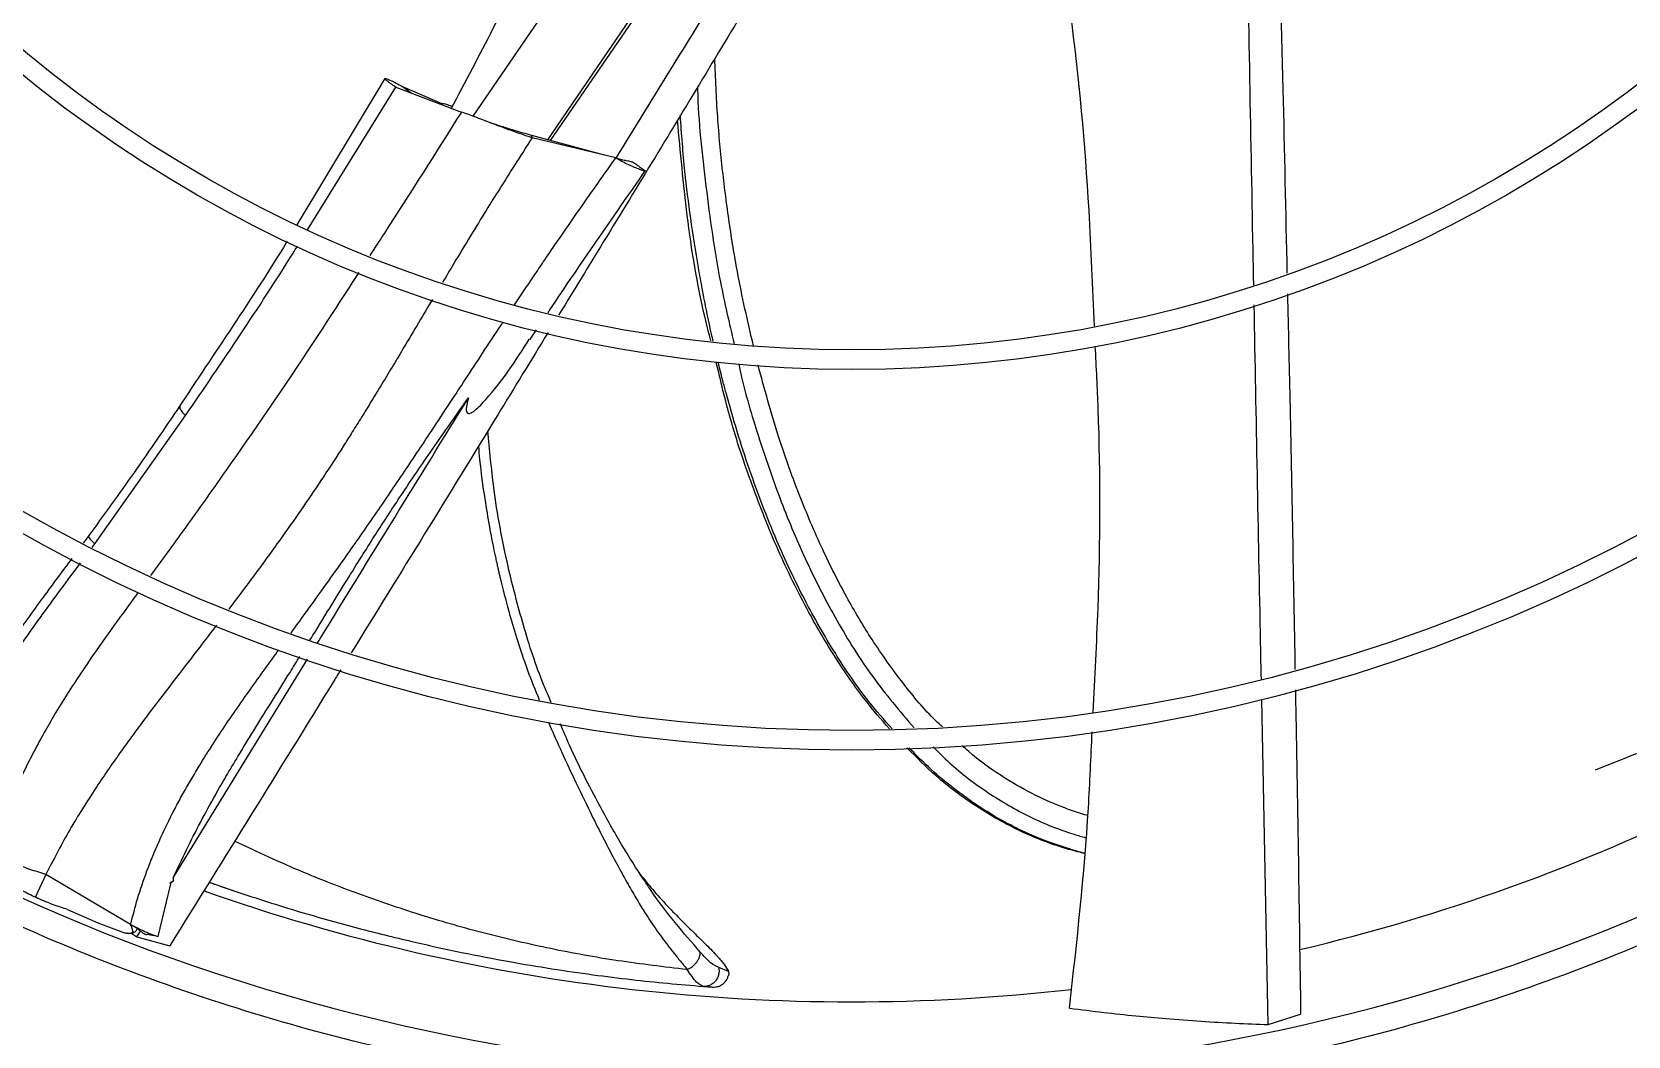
# Model space of a CAD drawing. Header units: inches. Extents: x 1229 to 1453, y -1023 to -720.
# Drawn here: x 1257.53 to 1265.6, y -815.28 to -810.2 of the extents above; entities that cross this region are included whole.
import ezdxf

# ---------------------------------------------------------------- set-up
doc = ezdxf.new("R2010")
doc.units = ezdxf.units.IN
doc.header["$MEASUREMENT"] = 0

msp = doc.modelspace()

# ---------------------------------------------------------------- linework, layer by layer
at = {"color": 18, "linetype": 'Continuous', "lineweight": 25, "true_color": 0x000000}
for p, q in [((1260.2992, -809.8403), (1259.7587, -810.6291)), ((1260.6066, -810.0606), (1260.1354, -810.7483)), ((1260.1513, -810.7526), (1260.6239, -810.0629)), ((1259.3136, -810.4393), (1258.8699, -811.1777)), ((1258.9229, -811.2034), (1259.3698, -810.4828)), ((1259.3698, -810.4828), (1259.7007, -810.6081)), ((1259.4037, -810.4793), (1259.4513, -810.5154)), ((1259.4037, -810.4793), (1259.605, -810.5662)), ((1259.8963, -810.679), (1259.8239, -810.6537)), ((1260.0584, -810.7388), (1260.0562, -810.7268)), ((1260.4249, -810.8268), (1260.0562, -810.7268)), ((1260.4808, -810.8403), (1260.0584, -810.7388)), ((1260.6008, -810.8849), (1260.6257, -810.9012)), ((1260.0472, -811.7587), (1260.0807, -811.7085)), ((1257.8483, -812.7893), (1258.3067, -812.142)), ((1257.819, -812.7463), (1257.7896, -812.786)), ((1257.8347, -812.8076), (1257.8483, -812.7893)), ((1258.2446, -814.4763), (1258.9236, -813.3722)), ((1263.7783, -815.2184), (1263.7457, -813.5758)), ((1257.6008, -814.4602), (1257.5473, -814.5764)), ((1258.0293, -814.7124), (1257.6008, -814.4602)), ((1260.6196, -814.4803), (1260.5899, -814.4348)), ((1258.1681, -814.7736), (1258.2318, -814.5075)), ((1258.4259, -814.4993), (1258.561, -814.5462)), ((1257.7107, -814.6366), (1257.8641, -814.7038)), ((1257.8641, -814.7038), (1257.999, -814.754)), ((1258.009, -814.7566), (1258.016, -814.7577)), ((1258.0357, -814.7578), (1258.0608, -814.7755)), ((1258.0476, -814.7528), (1258.0406, -814.7508)), ((1258.0608, -814.7755), (1258.0791, -814.7457)), ((1258.0608, -814.7755), (1258.2272, -814.8199)), ((1258.1681, -814.7736), (1258.1115, -814.764)), ((1261.05, -814.9503), (1261.0016, -814.9306)), ((1260.9131, -815.0232), (1260.9394, -815.0248)), ((1263.7783, -815.2184), (1263.9423, -815.1659))]:
    msp.add_line(p, q, dxfattribs=at)
at = {"color": 18, "linetype": 'Continuous', "lineweight": 25, "true_color": 0x000000, "flags": 128}
msp.add_lwpolyline([(1260.5001, -810.8469), (1260.4926, -810.8443), (1260.4808, -810.8403)], dxfattribs=at)
at = {"color": 18, "linetype": 'Continuous', "lineweight": 25, "true_color": 0x000000}
for radius in [11.7126, 8.5704, 8.472, 6.6478, 6.5493]:
    msp.add_circle((1261.6739, -805.2608), radius, dxfattribs=at)
for radius, start, end in [(12.9331, 283.26667, 346.73333), (10.2157, 224.36307, 313.03719), (9.8425, 283.29628, 309.20157), (9.8425, 250.57522, 276.47911)]:
    msp.add_arc((1261.6739, -805.2608), radius, start, end, dxfattribs=at)
for points, knots in [([(1273.3834, -805.2608), (1273.3786, -805.5163), (1273.3689, -806.0272), (1273.2909, -806.7903), (1273.1667, -807.5468), (1272.9924, -808.2936), (1272.7699, -809.0274), (1272.4998, -809.745), (1272.1833, -810.4435), (1271.8218, -811.1197), (1271.4169, -811.7709), (1270.9703, -812.3942), (1270.4838, -812.9869), (1269.9597, -813.5466), (1269.4, -814.0708), (1268.8073, -814.5572), (1268.184, -815.0039), (1267.5328, -815.4088), (1266.8565, -815.7703), (1266.1581, -816.0867), (1265.4404, -816.3568), (1264.7067, -816.5794), (1263.9599, -816.7535), (1263.2033, -816.8784), (1262.4402, -816.9536), (1261.6739, -816.9787), (1260.9075, -816.9536), (1260.1444, -816.8784), (1259.3878, -816.7535), (1258.641, -816.5794), (1257.9073, -816.3568), (1257.1896, -816.0867), (1256.4912, -815.7702), (1255.8149, -815.4088), (1255.1637, -815.0039), (1254.5405, -814.5572), (1253.9477, -814.0708), (1253.3881, -813.5466), (1252.8639, -812.9869), (1252.3774, -812.3942), (1251.9308, -811.7709), (1251.5259, -811.1197), (1251.1644, -810.4435), (1250.8479, -809.745), (1250.5778, -809.0274), (1250.3553, -808.2936), (1250.181, -807.5468), (1250.0568, -806.7903), (1249.9788, -806.0272), (1249.9692, -805.5163), (1249.9643, -805.2608)], [0, 0, 0, 0, 0.020833, 0.041667, 0.0625, 0.083333, 0.104167, 0.125, 0.145833, 0.166667, 0.1875, 0.208333, 0.229167, 0.25, 0.270833, 0.291667, 0.3125, 0.333333, 0.354167, 0.375, 0.395833, 0.416667, 0.4375, 0.458333, 0.479167, 0.5, 0.520833, 0.541667, 0.5625, 0.583333, 0.604167, 0.625, 0.645833, 0.666667, 0.6875, 0.708333, 0.729167, 0.75, 0.770833, 0.791667, 0.8125, 0.833333, 0.854167, 0.875, 0.895833, 0.916667, 0.9375, 0.958333, 0.979167, 1, 1, 1, 1]), ([(1263.8231, -809.4374), (1263.8333, -809.7901), (1263.8524, -810.4523), (1263.8666, -811.1135), (1263.8732, -811.4225)], [0, 0, 0, 0, 0.532574, 1, 1, 1, 1]), ([(1263.7053, -811.4825), (1263.7046, -811.4419), (1263.692, -810.7885), (1263.6801, -810.1335), (1263.669, -809.5191)], [0, 0, 0, 0, 0.06208, 1, 1, 1, 1]), ([(1259.6493, -810.5914), (1259.7925, -810.3211), (1259.9497, -810.0241), (1260.0875, -809.7178), (1260.0998, -809.6903)], [0, 0, 0, 0, 0.910233, 1, 1, 1, 1]), ([(1262.8999, -811.6901), (1262.8921, -811.495), (1262.8708, -810.9651), (1262.8155, -810.3472), (1262.7545, -809.9272), (1262.7416, -809.8388)], [0, 0, 0, 0, 0.314992, 0.855866, 1, 1, 1, 1]), ([(1261.222, -809.9393), (1261.0522, -810.2212), (1260.7108, -810.7881), (1260.3656, -811.3515), (1260.192, -811.6347)], [0, 0, 0, 0, 0.497142, 1, 1, 1, 1]), ([(1260.4829, -810.841), (1260.591, -810.6657), (1260.7804, -810.3585), (1260.9703, -810.051), (1261.0519, -809.9189)], [0, 0, 0, 0, 0.57047, 1, 1, 1, 1]), ([(1261.1768, -811.7894), (1261.1478, -811.6646), (1261.1095, -811.4992), (1261.0738, -811.2905), (1261.0541, -811.1648), (1261.0364, -811.0361), (1261.0206, -810.9045), (1261.007, -810.7699), (1260.9908, -810.5806), (1260.9853, -810.436), (1260.9816, -810.3373)], [0, 0, 0, 0, 0.260832, 0.345503, 0.432085, 0.520577, 0.610976, 0.703276, 0.797476, 1, 1, 1, 1]), ([(1259.3698, -810.4828), (1259.3521, -810.471), (1259.3165, -810.4474), (1259.3096, -810.4357), (1259.336, -810.4436), (1259.3811, -810.4674), (1259.4037, -810.4793)], [0, 0, 0, 0, 0.250001, 0.500002, 0.75, 1, 1, 1, 1]), ([(1260.8941, -810.4821), (1260.8942, -810.4865), (1260.8978, -810.6534), (1260.9348, -810.9825), (1260.9929, -811.4114), (1261.0548, -811.6747), (1261.0792, -811.7781)], [0, 0, 0, 0, 0.010031, 0.383834, 0.757861, 1, 1, 1, 1]), ([(1259.7007, -810.6081), (1259.5719, -810.8126), (1259.4191, -811.0554), (1259.2625, -811.2953), (1259.2378, -811.3331)], [0, 0, 0, 0, 0.842331, 1, 1, 1, 1]), ([(1259.6543, -810.5816), (1259.6477, -810.5787), (1259.6334, -810.5725), (1259.6153, -810.5668), (1259.6087, -810.5664), (1259.605, -810.5662)], [0, 0, 0, 0, 0.274241, 0.593266, 1, 1, 1, 1]), ([(1260.0584, -810.7388), (1260.023, -810.7266), (1259.9523, -810.7024), (1259.8527, -810.6647), (1259.7644, -810.6308), (1259.7219, -810.6157), (1259.7007, -810.6081)], [0, 0, 0, 0, 0.249985, 0.5000003, 0.7500079, 1, 1, 1, 1]), ([(1260.0562, -810.7268), (1260.0269, -810.7185), (1259.9699, -810.7022), (1259.9177, -810.6857), (1259.8922, -810.6777)], [0, 0, 0, 0, 0.513421, 1, 1, 1, 1]), ([(1260.9617, -811.7645), (1260.9516, -811.7255), (1260.8977, -811.5166), (1260.8386, -811.1438), (1260.8078, -810.81), (1260.7929, -810.6497)], [0, 0, 0, 0, 0.106433, 0.570813, 1, 1, 1, 1]), ([(1260.9735, -811.7659), (1260.9707, -811.7542), (1260.9591, -811.7045), (1260.9408, -811.6173), (1260.9185, -811.5052), (1260.8901, -811.3482), (1260.8594, -811.15), (1260.8268, -810.8939), (1260.814, -810.7207), (1260.807, -810.6263)], [0, 0, 0, 0, 0.03104, 0.132253, 0.23119, 0.327855, 0.546696, 0.752907, 1, 1, 1, 1]), ([(1260.0584, -810.7388), (1260.0291, -810.7842), (1259.974, -810.8696), (1259.8967, -810.9917), (1259.8221, -811.1112), (1259.7449, -811.2371), (1259.6714, -811.3586), (1259.6245, -811.4373), (1259.6053, -811.4694)], [0, 0, 0, 0, 0.188275, 0.353819, 0.503651, 0.679503, 0.869268, 1, 1, 1, 1]), ([(1259.97, -811.5818), (1259.972, -811.5787), (1259.9922, -811.5483), (1260.0262, -811.4974), (1260.0751, -811.4248), (1260.1283, -811.3461), (1260.195, -811.2485), (1260.2726, -811.1363), (1260.3508, -811.0244), (1260.4202, -810.9258), (1260.4621, -810.8666), (1260.4808, -810.8403)], [0, 0, 0, 0, 0.012456, 0.12215, 0.205101, 0.305452, 0.439341, 0.599659, 0.759464, 0.892908, 1, 1, 1, 1]), ([(1260.6257, -810.9012), (1260.6277, -810.9029), (1260.6318, -810.9061), (1260.6275, -810.9065), (1260.6156, -810.9033), (1260.5958, -810.8962), (1260.5694, -810.8854), (1260.539, -810.8715), (1260.5078, -810.8559), (1260.4897, -810.8454), (1260.4808, -810.8403)], [0, 0, 0, 0, 0.1195219, 0.2368997, 0.3560026, 0.4802891, 0.6097285, 0.7415773, 0.8729295, 1, 1, 1, 1]), ([(1260.5128, -810.8502), (1260.5108, -810.8498), (1260.5065, -810.8492), (1260.5018, -810.8475), (1260.4994, -810.8466)], [0, 0, 0, 0, 0.479347, 1, 1, 1, 1]), ([(1260.5635, -810.8604), (1260.5644, -810.8606), (1260.5662, -810.861), (1260.5636, -810.8605), (1260.5573, -810.8592), (1260.5476, -810.8573), (1260.5356, -810.8548), (1260.5232, -810.8523), (1260.5119, -810.8499), (1260.5068, -810.8489), (1260.5044, -810.8484)], [0, 0, 0, 0, 0.11663, 0.230578, 0.347096, 0.470907, 0.602448, 0.737933, 0.872207, 1, 1, 1, 1]), ([(1260.6008, -810.8849), (1260.5984, -810.8833), (1260.5936, -810.88), (1260.582, -810.8722), (1260.5717, -810.8653), (1260.565, -810.8607)], [0, 0, 0, 0, 0.26191, 0.514546, 1, 1, 1, 1]), ([(1260.1376, -811.6233), (1260.1413, -811.6178), (1260.2221, -811.4968), (1260.3852, -811.2574), (1260.5479, -811.0238), (1260.63, -810.9058)], [0, 0, 0, 0, 0.022959, 0.506529, 1, 1, 1, 1]), ([(1258.8197, -811.2614), (1258.8189, -811.2627), (1258.7323, -811.4067), (1258.5474, -811.687), (1258.362, -811.9657), (1258.2693, -812.1051)], [0, 0, 0, 0, 0.004682, 0.502199, 1, 1, 1, 1]), ([(1258.3067, -812.142), (1258.492, -811.8704), (1258.6854, -811.5868), (1258.8651, -811.2967), (1258.8727, -811.2844)], [0, 0, 0, 0, 0.957768, 1, 1, 1, 1]), ([(1259.1821, -811.4187), (1259.0949, -811.5538), (1258.8779, -811.89), (1258.5741, -812.3308), (1258.3087, -812.7055), (1258.1793, -812.8818), (1258.1297, -812.9494)], [0, 0, 0, 0, 0.260733, 0.648635, 0.865342, 1, 1, 1, 1]), ([(1259.5546, -811.5546), (1259.5312, -811.594), (1259.4832, -811.6747), (1259.4176, -811.7851), (1259.3563, -811.8874), (1259.3018, -811.9778), (1259.2481, -812.0659), (1259.1978, -812.1474), (1259.1506, -812.223), (1259.0868, -812.3237), (1259.0057, -812.4486), (1258.9022, -812.6019), (1258.7861, -812.7672), (1258.6599, -812.9412), (1258.5687, -813.062), (1258.5253, -813.1194)], [0, 0, 0, 0, 0.073735, 0.150839, 0.206396, 0.265387, 0.320607, 0.372063, 0.419255, 0.463452, 0.563341, 0.657601, 0.759071, 0.885521, 1, 1, 1, 1]), ([(1263.7436, -813.4731), (1263.7424, -813.4133), (1263.7299, -812.7847), (1263.718, -812.1538), (1263.7073, -811.5829)], [0, 0, 0, 0, 0.0951288, 1, 1, 1, 1]), ([(1263.8756, -811.5274), (1263.8797, -811.7043), (1263.8943, -812.3378), (1263.9055, -812.9694), (1263.9136, -813.4246)], [0, 0, 0, 0, 0.279322, 1, 1, 1, 1]), ([(1258.8397, -813.2404), (1258.8649, -813.2056), (1258.9249, -813.1228), (1259.0149, -812.9977), (1259.1038, -812.8732), (1259.1821, -812.762), (1259.2559, -812.6559), (1259.3302, -812.5475), (1259.4041, -812.4382), (1259.4769, -812.3294), (1259.557, -812.2088), (1259.6387, -812.0847), (1259.7249, -811.9534), (1259.8105, -811.8231), (1259.8739, -811.7267), (1259.9086, -811.6744), (1259.9119, -811.6694)], [0, 0, 0, 0, 0.0671735, 0.1598312, 0.2410152, 0.3066581, 0.3730056, 0.4440899, 0.5134581, 0.5811343, 0.6510654, 0.7428768, 0.816868, 0.9005011, 0.9904923, 1, 1, 1, 1]), ([(1260.1387, -811.7219), (1260.0542, -811.8605), (1259.7237, -812.4019), (1259.3913, -812.9399), (1259.144, -813.3402)], [0, 0, 0, 0, 0.255951, 1, 1, 1, 1]), ([(1259.7361, -812.0525), (1259.7319, -812.0678), (1259.7264, -812.0882), (1259.7249, -812.1124), (1259.7266, -812.1228), (1259.7302, -812.1283), (1259.7342, -812.1307), (1259.7392, -812.1312), (1259.7467, -812.1295), (1259.7573, -812.124), (1259.7859, -812.103), (1259.8501, -812.0336), (1259.9427, -811.9146), (1260.0101, -811.8092), (1260.0438, -811.7565)], [0, 0, 0, 0, 0.0833566, 0.1115658, 0.1319051, 0.1411522, 0.1496654, 0.1586528, 0.1691712, 0.1914558, 0.2212286, 0.3539277, 0.6765567, 1, 1, 1, 1]), ([(1262.893, -813.6409), (1262.9024, -813.4657), (1262.9298, -812.9554), (1262.9322, -812.3382), (1262.9099, -811.8978), (1262.9046, -811.7924)], [0, 0, 0, 0, 0.284655, 0.828752, 1, 1, 1, 1]), ([(1261.8644, -813.7245), (1261.823, -813.6771), (1261.7242, -813.5636), (1261.589, -813.3654), (1261.4394, -813.1124), (1261.2974, -812.8212), (1261.1674, -812.4934), (1261.0608, -812.1764), (1261.011, -811.9662), (1260.9882, -811.8698)], [0, 0, 0, 0, 0.091547, 0.218973, 0.346412, 0.516315, 0.686228, 0.856146, 1, 1, 1, 1]), ([(1261.8772, -813.724), (1261.8373, -813.6786), (1261.7325, -813.5594), (1261.5849, -813.34), (1261.4296, -813.0687), (1261.2841, -812.7582), (1261.1504, -812.4093), (1261.0676, -812.137), (1261.0191, -811.9549), (1261.0062, -811.9029), (1260.9984, -811.8712)], [0, 0, 0, 0, 0.0881532, 0.2311648, 0.3817908, 0.5400334, 0.7263084, 0.9221586, 0.9524831, 1, 1, 1, 1]), ([(1261.1024, -811.8826), (1261.1071, -811.9044), (1261.135, -812.0333), (1261.2066, -812.2655), (1261.314, -812.5783), (1261.4436, -812.8846), (1261.5963, -813.181), (1261.7734, -813.4656), (1261.9168, -813.6351), (1261.9886, -813.72)], [0, 0, 0, 0, 0.0326645, 0.1930119, 0.3536037, 0.5145089, 0.6758407, 0.8377387, 1, 1, 1, 1]), ([(1262.1322, -813.7148), (1262.1209, -813.7045), (1262.0488, -813.6383), (1261.928, -813.4909), (1261.7806, -813.2863), (1261.6486, -813.0645), (1261.5272, -812.8267), (1261.4091, -812.5513), (1261.2948, -812.2352), (1261.233, -812.0078), (1261.2002, -811.887)], [0, 0, 0, 0, 0.022262, 0.143045, 0.274084, 0.386377, 0.514541, 0.658604, 0.818583, 1, 1, 1, 1]), ([(1258.9349, -813.277), (1258.9402, -813.2685), (1258.9778, -813.2078), (1259.0431, -813.1012), (1259.1276, -812.9642), (1259.2012, -812.8462), (1259.266, -812.744), (1259.3276, -812.6485), (1259.3901, -812.5535), (1259.459, -812.4508), (1259.5367, -812.3371), (1259.6302, -812.2026), (1259.6983, -812.1061), (1259.7361, -812.0525)], [0, 0, 0, 0, 0.0205012, 0.145618, 0.2547294, 0.3486279, 0.4292825, 0.5018958, 0.5812625, 0.6622863, 0.7558828, 0.8646494, 1, 1, 1, 1]), ([(1258.9741, -813.2902), (1258.979, -813.2821), (1259.2324, -812.8702), (1259.4867, -812.4573), (1259.7361, -812.0525)], [0, 0, 0, 0, 0.019444, 1, 1, 1, 1]), ([(1258.276, -812.0952), (1258.2007, -812.2063), (1258.0502, -812.428), (1257.8922, -812.6454), (1257.8134, -812.7539)], [0, 0, 0, 0, 0.500972, 1, 1, 1, 1]), ([(1258.2784, -812.0969), (1258.2771, -812.1001), (1258.2741, -812.1073), (1258.2952, -812.1297), (1258.3067, -812.142)], [0, 0, 0, 0, 0.45407, 1, 1, 1, 1]), ([(1260.1551, -813.5913), (1260.142, -813.5614), (1260.0865, -813.4344), (1260.0128, -813.2046), (1259.9257, -812.8733), (1259.8642, -812.5448), (1259.8438, -812.3142), (1259.8352, -812.218)], [0, 0, 0, 0, 0.069494, 0.294091, 0.510792, 0.795823, 1, 1, 1, 1]), ([(1259.7868, -812.2966), (1259.7887, -812.319), (1259.7964, -812.408), (1259.8156, -812.544), (1259.8407, -812.6968), (1259.8592, -812.7922), (1259.8712, -812.849), (1259.8767, -812.8745), (1259.882, -812.8985), (1259.8871, -812.9209), (1259.8919, -812.9417), (1259.9084, -813.0112), (1259.936, -813.1185), (1259.9824, -813.2743), (1260.0321, -813.4249), (1260.0742, -813.5289), (1260.0943, -813.5786)], [0, 0, 0, 0, 0.050639, 0.202268, 0.31057, 0.401461, 0.422389, 0.442121, 0.460659, 0.478003, 0.494151, 0.509105, 0.640054, 0.745188, 0.877967, 1, 1, 1, 1]), ([(1257.8192, -812.7522), (1257.8182, -812.7538), (1257.8157, -812.7575), (1257.8365, -812.7777), (1257.8483, -812.7893)], [0, 0, 0, 0, 0.427507, 1, 1, 1, 1]), ([(1267.8103, -812.7259), (1267.7662, -812.7579), (1267.6326, -812.8546), (1267.4063, -812.9971), (1267.0397, -813.2111), (1266.5738, -813.4475), (1266.0073, -813.704), (1265.6234, -813.8563), (1265.4314, -813.9325)], [0, 0, 0, 0, 0.0577, 0.174857, 0.292286, 0.527695, 0.763643, 1, 1, 1, 1]), ([(1257.732, -812.8636), (1257.6835, -812.9287), (1257.5557, -813.1), (1257.432, -813.274), (1257.3553, -813.3819)], [0, 0, 0, 0, 0.379991, 1, 1, 1, 1]), ([(1257.3855, -813.4311), (1257.4113, -813.3927), (1257.4645, -813.3136), (1257.5527, -813.1893), (1257.6497, -813.0563), (1257.7263, -812.9534), (1257.7688, -812.8963), (1257.7764, -812.886)], [0, 0, 0, 0, 0.207171, 0.426829, 0.681517, 0.942956, 1, 1, 1, 1]), ([(1268.5611, -812.9896), (1268.3701, -813.1527), (1267.988, -813.4791), (1267.3717, -813.9141), (1266.7278, -814.3062), (1266.0565, -814.6496), (1265.3621, -814.9435), (1264.6482, -815.1861), (1263.9185, -815.3761), (1263.1769, -815.5125), (1262.4274, -815.5947), (1261.6739, -815.6221), (1260.9203, -815.5947), (1260.1708, -815.5125), (1259.4292, -815.3761), (1258.6995, -815.1861), (1257.9856, -814.9435), (1257.2912, -814.6496), (1256.6199, -814.3062), (1255.976, -813.9141), (1255.3597, -813.4791), (1254.9776, -813.1527), (1254.7866, -812.9896)], [0, 0, 0, 0, 0.0500001, 0.1, 0.15, 0.1999999, 0.25, 0.3, 0.35, 0.4000001, 0.45, 0.5000001, 0.5499999, 0.5999999, 0.65, 0.7, 0.75, 0.8000001, 0.8500001, 0.9000001, 0.9500001, 1, 1, 1, 1]), ([(1258.0681, -813.0337), (1258.0583, -813.0471), (1257.9661, -813.1733), (1257.8244, -813.369), (1257.6552, -813.6307), (1257.5276, -813.8572), (1257.4145, -814.0969), (1257.362, -814.2652), (1257.3355, -814.35)], [0, 0, 0, 0, 0.032679, 0.308339, 0.475812, 0.647076, 0.822089, 1, 1, 1, 1]), ([(1258.464, -813.2), (1258.4355, -813.2371), (1258.3682, -813.325), (1258.2693, -813.4526), (1258.169, -813.5834), (1258.0883, -813.6904), (1258.0188, -813.7848), (1257.9599, -813.8669), (1257.9015, -813.9508), (1257.8172, -814.0767), (1257.7116, -814.245), (1257.6375, -814.389), (1257.6008, -814.4602)], [0, 0, 0, 0, 0.091235, 0.216238, 0.314969, 0.41309, 0.478087, 0.543952, 0.610654, 0.678175, 0.840873, 1, 1, 1, 1]), ([(1258.0293, -814.7124), (1258.0405, -814.6689), (1258.0639, -814.5777), (1258.1119, -814.4375), (1258.1745, -814.2849), (1258.2369, -814.1571), (1258.2914, -814.056), (1258.3308, -813.9867), (1258.3758, -813.9111), (1258.4306, -813.8234), (1258.4961, -813.7236), (1258.5681, -813.6185), (1258.6424, -813.5134), (1258.7126, -813.4158), (1258.7579, -813.3532), (1258.7778, -813.3258)], [0, 0, 0, 0, 0.084738, 0.177945, 0.279583, 0.396266, 0.446499, 0.496733, 0.54697, 0.612826, 0.692325, 0.772656, 0.853828, 0.935842, 1, 1, 1, 1]), ([(1258.2446, -814.4763), (1258.2665, -814.4295), (1258.3103, -814.3356), (1258.382, -814.1951), (1258.4495, -814.0717), (1258.5131, -813.9612), (1258.5767, -813.8546), (1258.6569, -813.7237), (1258.7453, -813.5821), (1258.8235, -813.457), (1258.8674, -813.386), (1258.8838, -813.3595)], [0, 0, 0, 0, 0.120408, 0.241264, 0.366192, 0.447006, 0.537729, 0.655272, 0.805197, 0.92743, 1, 1, 1, 1]), ([(1259.0914, -813.4256), (1259.0797, -813.4446), (1258.7922, -813.9114), (1258.5038, -814.3751), (1258.2272, -814.8199)], [0, 0, 0, 0, 0.040727, 1, 1, 1, 1]), ([(1263.9156, -813.5268), (1263.9161, -813.5562), (1263.9266, -814.1039), (1263.9347, -814.6495), (1263.9423, -815.1659)], [0, 0, 0, 0, 0.053739, 1, 1, 1, 1]), ([(1260.1406, -813.6904), (1260.1601, -813.7349), (1260.202, -813.8311), (1260.2723, -813.9819), (1260.3428, -814.1279), (1260.4065, -814.2546), (1260.4605, -814.3588), (1260.5109, -814.4526), (1260.5592, -814.5388), (1260.6031, -814.6129), (1260.6403, -814.6722), (1260.6724, -814.7203), (1260.701, -814.7609), (1260.7282, -814.7976), (1260.7565, -814.8345), (1260.7868, -814.8728), (1260.8165, -814.9093), (1260.8349, -814.9318), (1260.8422, -814.9407)], [0, 0, 0, 0, 0.0965991, 0.2084678, 0.3299771, 0.4166432, 0.4882908, 0.5625684, 0.6297563, 0.6897073, 0.7423351, 0.7794746, 0.8164923, 0.8533749, 0.8838676, 0.9248135, 0.9702828, 1, 1, 1, 1]), ([(1260.6241, -814.4892), (1260.5859, -814.4299), (1260.5083, -814.3095), (1260.3802, -814.0784), (1260.2754, -813.8759), (1260.2163, -813.7351), (1260.2013, -813.6994)], [0, 0, 0, 0, 0.24171, 0.490628, 0.871176, 1, 1, 1, 1]), ([(1262.7741, -815.1353), (1262.8117, -814.7985), (1262.8635, -814.3343), (1262.8829, -813.8679), (1262.8883, -813.7398)], [0, 0, 0, 0, 0.725429, 1, 1, 1, 1]), ([(1262.8481, -814.3539), (1262.8182, -814.3462), (1262.7087, -814.3182), (1262.5246, -814.2463), (1262.3031, -814.1217), (1262.1103, -813.9787), (1262.0007, -813.8685), (1261.9525, -813.82)], [0, 0, 0, 0, 0.090368, 0.330687, 0.571003, 0.811381, 1, 1, 1, 1]), ([(1262.8482, -814.3527), (1262.836, -814.3493), (1262.8073, -814.3412), (1262.7514, -814.3243), (1262.6839, -814.3018), (1262.6132, -814.2743), (1262.5294, -814.2377), (1262.4198, -814.182), (1262.295, -814.1047), (1262.172, -814.0136), (1262.0632, -813.922), (1261.9947, -813.8526), (1261.9621, -813.8196)], [0, 0, 0, 0, 0.037357, 0.087934, 0.172521, 0.246501, 0.309793, 0.43835, 0.600992, 0.72837, 0.870866, 1, 1, 1, 1]), ([(1262.0849, -813.8147), (1262.112, -813.8421), (1262.1979, -813.9291), (1262.3616, -814.0512), (1262.5733, -814.1742), (1262.7408, -814.2413), (1262.8362, -814.2687), (1262.8556, -814.2743)], [0, 0, 0, 0, 0.12378, 0.392826, 0.662435, 0.931523, 1, 1, 1, 1]), ([(1262.8662, -814.1624), (1262.8615, -814.161), (1262.8427, -814.1554), (1262.8105, -814.1451), (1262.7703, -814.1314), (1262.6948, -814.1034), (1262.5788, -814.0519), (1262.4223, -813.9591), (1262.3041, -813.8762), (1262.2435, -813.8188), (1262.2329, -813.8087)], [0, 0, 0, 0, 0.020347, 0.082595, 0.142125, 0.199043, 0.419812, 0.667308, 0.941852, 1, 1, 1, 1]), ([(1260.8422, -814.9407), (1260.7249, -814.9268), (1260.4896, -814.8988), (1260.1497, -814.837), (1259.8211, -814.7609), (1259.5045, -814.6704), (1259.1993, -814.5662), (1258.8798, -814.4437), (1258.6698, -814.3462), (1258.5542, -814.2925)], [0, 0, 0, 0, 0.136797, 0.274291, 0.412363, 0.550953, 0.689949, 0.829268, 1, 1, 1, 1]), ([(1257.6008, -814.4602), (1257.5734, -814.4517), (1257.5178, -814.4344), (1257.4434, -814.4058), (1257.3794, -814.3769), (1257.35, -814.3589), (1257.3355, -814.35)], [0, 0, 0, 0, 0.246783, 0.5, 0.753213, 1, 1, 1, 1]), ([(1257.7107, -814.6366), (1257.6874, -814.6293), (1257.6408, -814.6147), (1257.5607, -814.5818), (1257.4857, -814.5456), (1257.423, -814.51), (1257.3971, -814.4907), (1257.3847, -814.4815)], [0, 0, 0, 0, 0.2073055, 0.4147538, 0.6183323, 0.8163289, 1, 1, 1, 1]), ([(1258.2268, -814.5058), (1258.228, -814.5039), (1258.2303, -814.5003), (1258.2374, -814.4953), (1258.2431, -814.4937), (1258.247, -814.4927)], [0, 0, 0, 0, 0.257129, 0.502122, 1, 1, 1, 1]), ([(1258.2318, -814.5075), (1258.2325, -814.5058), (1258.234, -814.5024), (1258.2377, -814.4983), (1258.2422, -814.495), (1258.2453, -814.4935), (1258.247, -814.4927)], [0, 0, 0, 0, 0.222196, 0.451436, 0.707744, 1, 1, 1, 1]), ([(1258.247, -814.4927), (1258.2468, -814.4897), (1258.2463, -814.4842), (1258.2452, -814.4788), (1258.2446, -814.4763)], [0, 0, 0, 0, 0.530956, 1, 1, 1, 1]), ([(1260.6116, -814.468), (1260.6324, -814.4938), (1260.6786, -814.551), (1260.7381, -814.6152), (1260.7874, -814.6663), (1260.822, -814.701), (1260.8563, -814.7348), (1260.89, -814.7677), (1260.9226, -814.7997), (1260.9538, -814.8307), (1260.9765, -814.8542), (1260.9928, -814.8717), (1261.0045, -814.8847), (1261.0176, -814.9), (1261.0366, -814.9238), (1261.0445, -814.9394), (1261.05, -814.9503)], [0, 0, 0, 0, 0.12639, 0.27963, 0.347218, 0.414969, 0.48292, 0.551088, 0.619504, 0.688197, 0.757234, 0.781656, 0.813095, 0.851627, 0.897349, 1, 1, 1, 1]), ([(1260.908, -814.8522), (1260.866, -814.804), (1260.7828, -814.7086), (1260.6837, -814.5798), (1260.6318, -814.4992), (1260.6196, -814.4803)], [0, 0, 0, 0, 0.43847, 0.86803, 1, 1, 1, 1]), ([(1258.4262, -814.4988), (1258.4491, -814.5072), (1258.492, -814.5229), (1258.5353, -814.5369), (1258.5555, -814.5435)], [0, 0, 0, 0, 0.5326, 1, 1, 1, 1]), ([(1258.561, -814.5462), (1258.6678, -814.5809), (1258.8704, -814.6466), (1259.1678, -814.7295), (1259.4409, -814.7974), (1259.696, -814.8534), (1259.932, -814.8989), (1260.1537, -814.9362), (1260.3597, -814.9663), (1260.5557, -814.9906), (1260.742, -815.0104), (1260.8637, -815.0204), (1260.9237, -815.0253)], [0, 0, 0, 0, 0.148236, 0.281099, 0.399392, 0.506753, 0.608205, 0.695761, 0.779942, 0.857726, 0.929884, 1, 1, 1, 1]), ([(1258.0293, -814.7124), (1258.038, -814.7172), (1258.0548, -814.7266), (1258.0647, -814.7349), (1258.0695, -814.7389)], [0, 0, 0, 0, 0.516673, 1, 1, 1, 1]), ([(1258.0293, -814.7124), (1258.0404, -814.7182), (1258.0624, -814.7297), (1258.1013, -814.748), (1258.1388, -814.764), (1258.1584, -814.7704), (1258.1681, -814.7736)], [0, 0, 0, 0, 0.258151, 0.51353, 0.760378, 1, 1, 1, 1]), ([(1258.0406, -814.7508), (1258.0407, -814.7507), (1258.041, -814.7505), (1258.0412, -814.7501), (1258.0413, -814.7497), (1258.0414, -814.7487), (1258.0406, -814.7461), (1258.0386, -814.7409), (1258.0372, -814.7286), (1258.0325, -814.7191), (1258.0293, -814.7124)], [0, 0, 0, 0, 0.010787, 0.020931, 0.031346, 0.042617, 0.098172, 0.225034, 0.455535, 1, 1, 1, 1]), ([(1258.0628, -814.7307), (1258.0622, -814.7329), (1258.0611, -814.7373), (1258.0577, -814.7434), (1258.0533, -814.7487), (1258.0495, -814.7514), (1258.0476, -814.7528)], [0, 0, 0, 0, 0.247426, 0.495581, 0.745936, 1, 1, 1, 1]), ([(1257.999, -814.754), (1258.0026, -814.7551), (1258.0099, -814.7573), (1258.0211, -814.7574), (1258.0316, -814.7555), (1258.0377, -814.7523), (1258.0406, -814.7508)], [0, 0, 0, 0, 0.26335, 0.525402, 0.772577, 1, 1, 1, 1]), ([(1258.0286, -814.7587), (1258.0245, -814.7588), (1258.0201, -814.759), (1258.0116, -814.7569), (1258.0113, -814.7568)], [0, 0, 0, 0, 0.953438, 1, 1, 1, 1]), ([(1258.0476, -814.7528), (1258.0448, -814.7543), (1258.0389, -814.7575), (1258.0321, -814.7583), (1258.0286, -814.7587)], [0, 0, 0, 0, 0.478037, 1, 1, 1, 1]), ([(1258.0701, -814.7395), (1258.0714, -814.7407), (1258.0742, -814.7431), (1258.0774, -814.7448), (1258.0791, -814.7457)], [0, 0, 0, 0, 0.474575, 1, 1, 1, 1]), ([(1258.0791, -814.7457), (1258.0809, -814.7472), (1258.0842, -814.7501), (1258.0876, -814.7529), (1258.0893, -814.7543)], [0, 0, 0, 0, 0.526065, 1, 1, 1, 1]), ([(1258.0893, -814.7543), (1258.0913, -814.7555), (1258.0953, -814.7578), (1258.1012, -814.7607), (1258.1068, -814.7629), (1258.1099, -814.7636), (1258.1115, -814.764)], [0, 0, 0, 0, 0.2596366, 0.5111871, 0.7568528, 1, 1, 1, 1]), ([(1260.8422, -814.9407), (1260.8508, -814.9362), (1260.864, -814.9294), (1260.8797, -814.9151), (1260.8904, -814.9027), (1260.8988, -814.8893), (1260.9067, -814.8719), (1260.9075, -814.8599), (1260.908, -814.8522)], [0, 0, 0, 0, 0.239403, 0.368556, 0.500508, 0.632376, 0.761324, 1, 1, 1, 1]), ([(1261.0016, -814.9306), (1260.988, -814.9239), (1260.9605, -814.9105), (1260.9256, -814.8717), (1260.908, -814.8522)], [0, 0, 0, 0, 0.496775, 1, 1, 1, 1]), ([(1260.9237, -815.0253), (1260.9127, -815.0208), (1260.8895, -815.0112), (1260.8585, -814.9649), (1260.8422, -814.9407)], [0, 0, 0, 0, 0.475867, 1, 1, 1, 1]), ([(1261.0016, -814.9306), (1261.0023, -814.9361), (1261.0038, -814.9474), (1261.0015, -814.9652), (1260.9953, -814.983), (1260.985, -814.9991), (1260.9713, -815.0121), (1260.9557, -815.0208), (1260.9395, -815.0255), (1260.9288, -815.0254), (1260.9237, -815.0253)], [0, 0, 0, 0, 0.1132123, 0.2359595, 0.3659853, 0.4999921, 0.6340204, 0.764057, 0.8867816, 1, 1, 1, 1]), ([(1260.9689, -815.0287), (1260.9745, -815.0288), (1260.986, -815.0289), (1261.0035, -815.0242), (1261.0204, -815.0153), (1261.0348, -815.0021), (1261.0456, -814.9866), (1261.0491, -814.975), (1261.0507, -814.9697)], [0, 0, 0, 0, 0.151344, 0.315517, 0.48942, 0.668613, 0.847726, 1, 1, 1, 1]), ([(1261.0408, -814.9345), (1261.042, -814.9351), (1261.0445, -814.9364), (1261.047, -814.9395), (1261.0489, -814.9428), (1261.05, -814.9465), (1261.05, -814.949), (1261.05, -814.9503)], [0, 0, 0, 0, 0.212131, 0.409842, 0.60994, 0.808071, 1, 1, 1, 1]), ([(1261.05, -814.9503), (1261.052, -814.9575), (1261.0541, -814.9648), (1261.0509, -814.9696), (1261.0508, -814.9697)], [0, 0, 0, 0, 0.973645, 1, 1, 1, 1]), ([(1260.9237, -815.0253), (1260.9339, -815.0261), (1260.9506, -815.0274), (1260.9649, -815.0284), (1260.9695, -815.0287), (1260.9688, -815.0287), (1260.9686, -815.0287)], [0, 0, 0, 0, 0.448765, 0.72774, 0.935469, 1, 1, 1, 1]), ([(1262.7741, -815.1353), (1262.832, -815.1427), (1262.9438, -815.1569), (1263.1061, -815.174), (1263.2701, -815.189), (1263.4376, -815.2015), (1263.6102, -815.2118), (1263.723, -815.2162), (1263.7783, -815.2184)], [0, 0, 0, 0, 0.173712, 0.335418, 0.485076, 0.663267, 0.834917, 1, 1, 1, 1])]:
    msp.add_open_spline(points, degree=3, knots=knots, dxfattribs=at)

doc.saveas('drawing.dxf')
